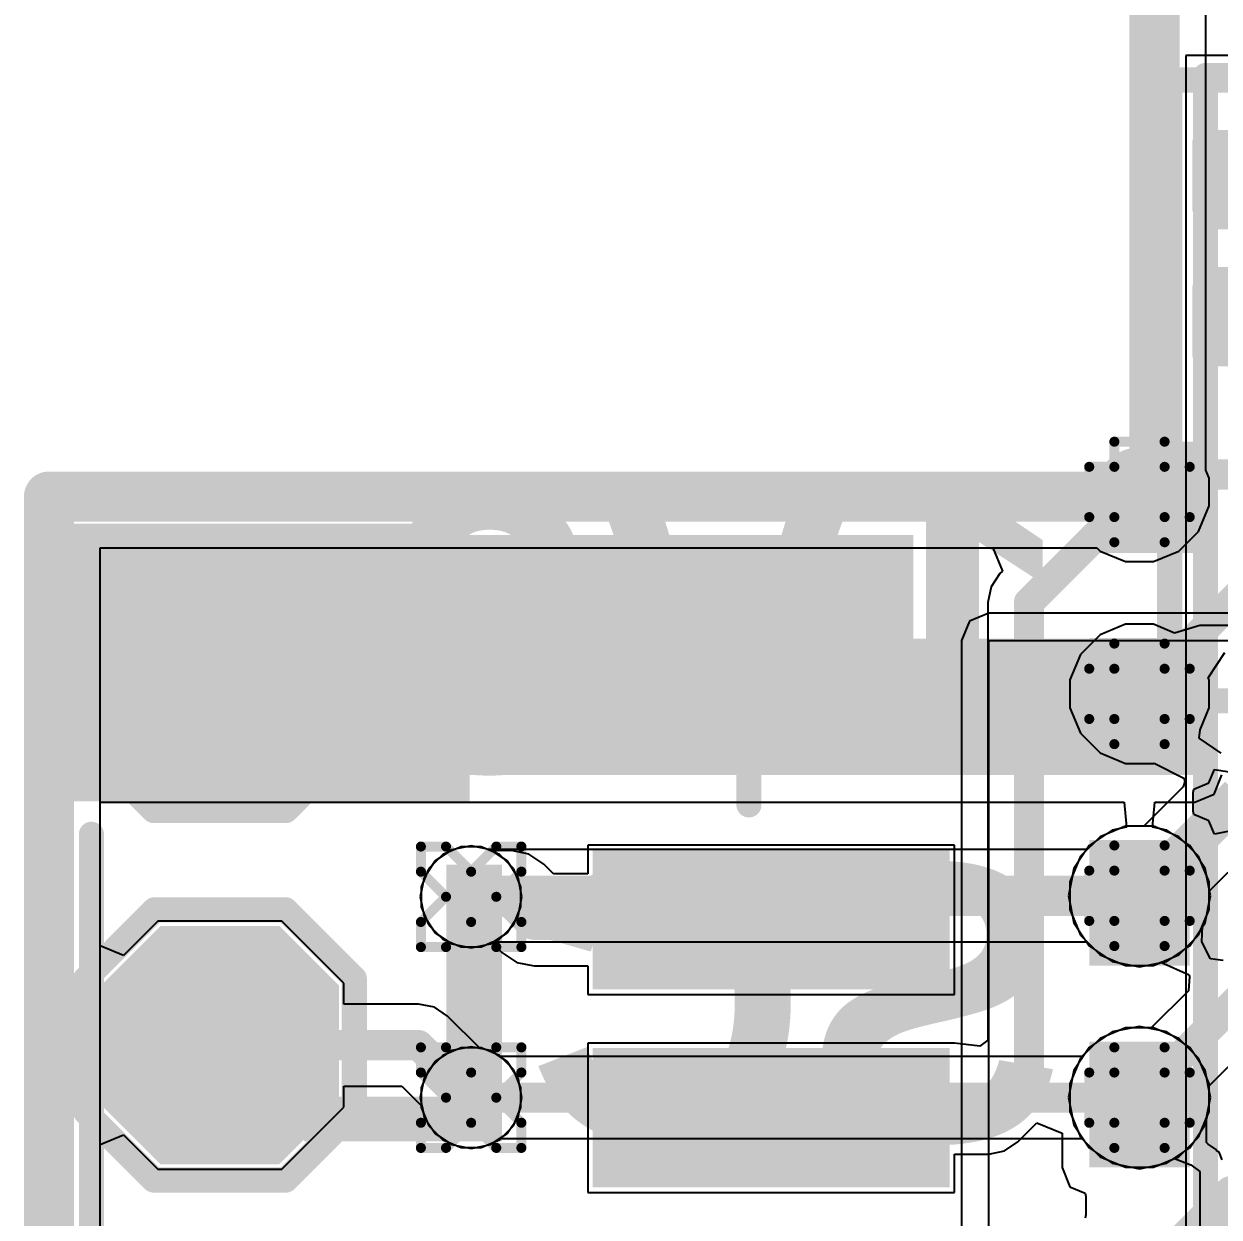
# Model space of a CAD drawing. Header units: inches. Extents: x 3 to 215, y 2 to 215.
# Drawn here: x 2.87 to 3.1078, y 3.0353 to 3.2726 of the extents above; entities that cross this region are included whole.
import ezdxf

# ---------------------------------------------------------------- set-up
doc = ezdxf.new("R2010")
doc.units = ezdxf.units.IN
doc.header["$MEASUREMENT"] = 0
for name, color, linetype in [('Board_Outline', 56, 'Continuous'), ('Bottom Layer', 5, 'Continuous'), ('Bottom Overlay', 54, 'Continuous'), ('Bottom Paste', 16, 'Continuous'), ('Bottom Solder', 6, 'Continuous'), ('Drill Drawing', 1, 'Continuous'), ('Layer 1', 16, 'Continuous'), ('Layer 2', 76, 'Continuous'), ('Pad Holes', 156, 'Continuous'), ('Top Layer', 1, 'Continuous'), ('Top Overlay', 2, 'Continuous'), ('Top Paste', 8, 'Continuous'), ('Top Solder', 216, 'Continuous'), ('Via Holes', 16, 'Continuous')]:
    doc.layers.add(name, color=color, linetype=linetype)
doc.styles.add('Arial_Bold', font='', dxfattribs={"height": 0.2})
doc.styles.get('Arial_Bold').set_extended_font_data('Arial', bold=True)

# ---------------------------------------------------------------- blocks, each defined once
blk = doc.blocks.new('ESP32_C3_MINI_1_H4_16')
at = {"layer": 'Board_Outline'}
for p, q in [((0.26378, -0.22441), (0.26378, 0.43701)), ((-0.26378, -0.22441), (0.26378, -0.22441))]:
    blk.add_line(p, q, dxfattribs=at)
at = {"layer": 'Top Overlay', "const_width": 0.005}
for points in [[(0.25984, 0.43307), (0.25984, -0.22047)], [(0.25984, -0.22047), (-0.25984, -0.22047)]]:
    blk.add_lwpolyline(points, dxfattribs=at)
at = {"layer": 'Top Overlay', "const_width": 0.0025}
blk.add_lwpolyline([(0.25859, -0.22047, 1), (0.26109, -0.22047, 1)], format="xyb", close=True, dxfattribs=at)
blk.add_lwpolyline([(0.25859, -0.22047, 1), (0.26109, -0.22047, 1)], format="xyb", close=True, dxfattribs=at)
blk = doc.blocks.new('T____________0_5___B_29')
at = {"layer": 'Bottom Layer'}
blk.add_hatch(color=5, dxfattribs=at).paths.add_polyline_path([(0.00984, 0.01969), (-0.00984, 0.01969), (-0.01969, 0.00984), (-0.01969, -0.00984), (-0.00984, -0.01969), (0.00984, -0.01969), (0.01969, -0.00984), (0.01969, 0.00984)])
at = {"layer": 'Bottom Paste'}
blk.add_hatch(color=16, dxfattribs=at).paths.add_polyline_path([(0.00984, 0.01969), (-0.00984, 0.01969), (-0.01969, 0.00984), (-0.01969, -0.00984), (-0.00984, -0.01969), (0.00984, -0.01969), (0.01969, -0.00984), (0.01969, 0.00984)])
at = {"layer": 'Bottom Solder'}
blk.add_hatch(color=6, dxfattribs=at).paths.add_polyline_path([(0.01184, 0.02369), (-0.01184, 0.02369), (-0.02369, 0.01184), (-0.02369, -0.01184), (-0.01184, -0.02369), (0.01184, -0.02369), (0.02369, -0.01184), (0.02369, 0.01184)])
at = {"layer": 'Bottom Overlay', "const_width": 0.005}
for points in [[(-0.01328, 0.02672), (-0.02684, 0.01316)], [(-0.01328, 0.02672), (0.01318, 0.02672)], [(0.01318, 0.02672), (0.02692, 0.01299)], [(-0.02684, 0.01316), (-0.02684, -0.01312)], [(0.02692, 0.01299), (0.02692, -0.01308)], [(-0.02684, -0.01312), (-0.01321, -0.02675)], [(0.02692, -0.01308), (0.01325, -0.02675)], [(-0.01321, -0.02675), (0.01325, -0.02675)]]:
    blk.add_lwpolyline(points, dxfattribs=at)
at = {"layer": 'Bottom Overlay', "const_width": 0.0025}
for points in [[(-0.01453, 0.02672, 1), (-0.01203, 0.02672, 1)], [(-0.01453, 0.02672, 1), (-0.01203, 0.02672, 1)], [(0.01193, 0.02672, 1), (0.01443, 0.02672, 1)], [(0.01193, 0.02672, 1), (0.01443, 0.02672, 1)], [(-0.02809, 0.01316, 1), (-0.02559, 0.01316, 1)], [(-0.02809, 0.01316, 1), (-0.02559, 0.01316, 1)], [(0.02567, 0.01299, 1), (0.02817, 0.01299, 1)], [(0.02567, 0.01299, 1), (0.02817, 0.01299, 1)], [(-0.02809, -0.01312, 1), (-0.02559, -0.01312, 1)], [(-0.02809, -0.01312, 1), (-0.02559, -0.01312, 1)], [(0.02567, -0.01308, 1), (0.02817, -0.01308, 1)], [(0.02567, -0.01308, 1), (0.02817, -0.01308, 1)], [(-0.01446, -0.02675, 1), (-0.01196, -0.02675, 1)], [(-0.01446, -0.02675, 1), (-0.01196, -0.02675, 1)], [(0.012, -0.02675, 1), (0.0145, -0.02675, 1)], [(0.012, -0.02675, 1), (0.0145, -0.02675, 1)]]:
    blk.add_lwpolyline(points, format="xyb", close=True, dxfattribs=at)
blk = doc.blocks.new('T____________0_5___B_33')
at = {"layer": 'Bottom Layer'}
blk.add_hatch(color=5, dxfattribs=at).paths.add_polyline_path([(0.00984, 0.01969), (-0.00984, 0.01969), (-0.01969, 0.00984), (-0.01969, -0.00984), (-0.00984, -0.01969), (0.00984, -0.01969), (0.01969, -0.00984), (0.01969, 0.00984)])
at = {"layer": 'Bottom Paste'}
blk.add_hatch(color=16, dxfattribs=at).paths.add_polyline_path([(0.00984, 0.01969), (-0.00984, 0.01969), (-0.01969, 0.00984), (-0.01969, -0.00984), (-0.00984, -0.01969), (0.00984, -0.01969), (0.01969, -0.00984), (0.01969, 0.00984)])
at = {"layer": 'Bottom Solder'}
blk.add_hatch(color=6, dxfattribs=at).paths.add_polyline_path([(0.01184, 0.02369), (-0.01184, 0.02369), (-0.02369, 0.01184), (-0.02369, -0.01184), (-0.01184, -0.02369), (0.01184, -0.02369), (0.02369, -0.01184), (0.02369, 0.01184)])
at = {"layer": 'Bottom Overlay', "const_width": 0.005}
for points in [[(-0.01328, 0.02672), (-0.02684, 0.01316)], [(-0.01328, 0.02672), (0.01318, 0.02672)], [(0.01318, 0.02672), (0.02692, 0.01299)], [(-0.02684, 0.01316), (-0.02684, -0.01312)], [(0.02692, 0.01299), (0.02692, -0.01308)], [(-0.02684, -0.01312), (-0.01321, -0.02675)], [(0.02692, -0.01308), (0.01325, -0.02675)], [(-0.01321, -0.02675), (0.01325, -0.02675)]]:
    blk.add_lwpolyline(points, dxfattribs=at)
at = {"layer": 'Bottom Overlay', "const_width": 0.0025}
for points in [[(-0.01453, 0.02672, 1), (-0.01203, 0.02672, 1)], [(-0.01453, 0.02672, 1), (-0.01203, 0.02672, 1)], [(0.01193, 0.02672, 1), (0.01443, 0.02672, 1)], [(0.01193, 0.02672, 1), (0.01443, 0.02672, 1)], [(-0.02809, 0.01316, 1), (-0.02559, 0.01316, 1)], [(-0.02809, 0.01316, 1), (-0.02559, 0.01316, 1)], [(0.02567, 0.01299, 1), (0.02817, 0.01299, 1)], [(0.02567, 0.01299, 1), (0.02817, 0.01299, 1)], [(-0.02809, -0.01312, 1), (-0.02559, -0.01312, 1)], [(-0.02809, -0.01312, 1), (-0.02559, -0.01312, 1)], [(0.02567, -0.01308, 1), (0.02817, -0.01308, 1)], [(0.02567, -0.01308, 1), (0.02817, -0.01308, 1)], [(-0.01446, -0.02675, 1), (-0.01196, -0.02675, 1)], [(-0.01446, -0.02675, 1), (-0.01196, -0.02675, 1)], [(0.012, -0.02675, 1), (0.0145, -0.02675, 1)], [(0.012, -0.02675, 1), (0.0145, -0.02675, 1)]]:
    blk.add_lwpolyline(points, format="xyb", close=True, dxfattribs=at)
blk = doc.blocks.new('V________T______36')
at = {"layer": 'Top Layer'}
for points in [[(-0.17323, 0.08514), (-0.12598, 0.08514), (-0.12598, 0.01427), (-0.17323, 0.01427)], [(0.12598, 0.08514), (0.17323, 0.08514), (0.17323, 0.01427), (0.12598, 0.01427)], [(-0.10827, -0.01821), (-0.08858, -0.01821), (-0.08858, -0.0812), (-0.10827, -0.0812)], [(-0.0689, -0.01821), (-0.04921, -0.01821), (-0.04921, -0.0812), (-0.0689, -0.0812)], [(-0.02953, -0.01821), (-0.00984, -0.01821), (-0.00984, -0.0812), (-0.02953, -0.0812)], [(0.00984, -0.01821), (0.02953, -0.01821), (0.02953, -0.0812), (0.00984, -0.0812)], [(0.04921, -0.01821), (0.0689, -0.01821), (0.0689, -0.0812), (0.04921, -0.0812)], [(0.08858, -0.01821), (0.10827, -0.01821), (0.10827, -0.0812), (0.08858, -0.0812)]]:
    blk.add_hatch(color=1, dxfattribs=at).paths.add_polyline_path(points)
at = {"layer": 'Top Paste'}
for points in [[(-0.17323, 0.08514), (-0.12598, 0.08514), (-0.12598, 0.01427), (-0.17323, 0.01427)], [(0.12598, 0.08514), (0.17323, 0.08514), (0.17323, 0.01427), (0.12598, 0.01427)], [(-0.10827, -0.01821), (-0.08858, -0.01821), (-0.08858, -0.0812), (-0.10827, -0.0812)], [(-0.0689, -0.01821), (-0.04921, -0.01821), (-0.04921, -0.0812), (-0.0689, -0.0812)], [(-0.02953, -0.01821), (-0.00984, -0.01821), (-0.00984, -0.0812), (-0.02953, -0.0812)], [(0.00984, -0.01821), (0.02953, -0.01821), (0.02953, -0.0812), (0.00984, -0.0812)], [(0.04921, -0.01821), (0.0689, -0.01821), (0.0689, -0.0812), (0.04921, -0.0812)], [(0.08858, -0.01821), (0.10827, -0.01821), (0.10827, -0.0812), (0.08858, -0.0812)]]:
    blk.add_hatch(color=8, dxfattribs=at).paths.add_polyline_path(points)
at = {"layer": 'Top Solder'}
for points in [[(-0.17723, 0.08914), (-0.12198, 0.08914), (-0.12198, 0.01027), (-0.17723, 0.01027)], [(0.12198, 0.08914), (0.17723, 0.08914), (0.17723, 0.01027), (0.12198, 0.01027)], [(-0.11227, -0.01421), (-0.08458, -0.01421), (-0.08458, -0.0852), (-0.11227, -0.0852)], [(-0.0729, -0.01421), (-0.04521, -0.01421), (-0.04521, -0.0852), (-0.0729, -0.0852)], [(-0.03353, -0.01421), (-0.00584, -0.01421), (-0.00584, -0.0852), (-0.03353, -0.0852)], [(0.00584, -0.01421), (0.03353, -0.01421), (0.03353, -0.0852), (0.00584, -0.0852)], [(0.04521, -0.01421), (0.0729, -0.01421), (0.0729, -0.0852), (0.04521, -0.0852)], [(0.08458, -0.01421), (0.11227, -0.01421), (0.11227, -0.0852), (0.08458, -0.0852)]]:
    blk.add_hatch(color=216, dxfattribs=at).paths.add_polyline_path(points)
at = {"layer": 'Top Overlay', "const_width": 0.005}
for points in [[(-0.11356, 0.08556), (0.11544, 0.08556)], [(-0.15981, -0.00474), (-0.15981, -0.04528)], [(0.15981, -0.00474), (0.15981, -0.04528)], [(-0.15981, -0.04528), (-0.12128, -0.04528)], [(0.12128, -0.04528), (0.15981, -0.04528)], [(-0.124, -0.056), (-0.124, -0.066)], [(-0.124, -0.056), (-0.119, -0.061)], [(-0.119, -0.061), (-0.124, -0.066)]]:
    blk.add_lwpolyline(points, dxfattribs=at)
at = {"layer": 'Top Overlay', "const_width": 0.0025}
for points in [[(-0.11481, 0.08556, 1), (-0.11231, 0.08556, 1)], [(0.11419, 0.08556, 1), (0.11669, 0.08556, 1)], [(-0.16106, -0.00474, 1), (-0.15856, -0.00474, 1)], [(0.15856, -0.00474, 1), (0.16106, -0.00474, 1)], [(-0.16106, -0.04528, 1), (-0.15856, -0.04528, 1)], [(-0.16106, -0.04528, 1), (-0.15856, -0.04528, 1)], [(-0.12253, -0.04528, 1), (-0.12003, -0.04528, 1)], [(0.12003, -0.04528, 1), (0.12253, -0.04528, 1)], [(0.15856, -0.04528, 1), (0.16106, -0.04528, 1)], [(0.15856, -0.04528, 1), (0.16106, -0.04528, 1)], [(-0.12525, -0.056, 1), (-0.12275, -0.056, 1)], [(-0.12525, -0.056, 1), (-0.12275, -0.056, 1)], [(-0.12025, -0.061, 1), (-0.11775, -0.061, 1)], [(-0.12025, -0.061, 1), (-0.11775, -0.061, 1)], [(-0.12525, -0.066, 1), (-0.12275, -0.066, 1)], [(-0.12525, -0.066, 1), (-0.12275, -0.066, 1)]]:
    blk.add_lwpolyline(points, format="xyb", close=True, dxfattribs=at)
blk = doc.blocks.new('CAP_0201_B_42')
at = {"layer": 'Bottom Layer'}
for points in [[(-0.01772, 0.00591), (-0.00591, 0.00591), (-0.00591, -0.00591), (-0.01772, -0.00591)], [(0.00591, 0.00591), (0.01772, 0.00591), (0.01772, -0.00591), (0.00591, -0.00591)]]:
    blk.add_hatch(color=5, dxfattribs=at).paths.add_polyline_path(points)
at = {"layer": 'Bottom Paste'}
for points in [[(-0.01772, 0.00591), (-0.00591, 0.00591), (-0.00591, -0.00591), (-0.01772, -0.00591)], [(0.00591, 0.00591), (0.01772, 0.00591), (0.01772, -0.00591), (0.00591, -0.00591)]]:
    blk.add_hatch(color=16, dxfattribs=at).paths.add_polyline_path(points)
at = {"layer": 'Bottom Solder'}
for points in [[(-0.01988, 0.00807), (-0.00374, 0.00807), (-0.00374, -0.00807), (-0.01988, -0.00807)], [(0.00374, 0.00807), (0.01988, 0.00807), (0.01988, -0.00807), (0.00374, -0.00807)]]:
    blk.add_hatch(color=6, dxfattribs=at).paths.add_polyline_path(points)
at = {"layer": 'Bottom Overlay', "const_width": 0.005}
for points in [[(-0.008, 0.009), (-0.021, 0.009)], [(-0.021, -0.009), (-0.021, 0.009)], [(0.021, 0.009), (0.008, 0.009)], [(0.021, -0.009), (0.021, 0.009)], [(-0.008, -0.009), (-0.021, -0.009)], [(0.021, -0.009), (0.008, -0.009)]]:
    blk.add_lwpolyline(points, dxfattribs=at)
at = {"layer": 'Bottom Overlay', "const_width": 0.0025}
for points in [[(-0.02225, 0.009, 1), (-0.01975, 0.009, 1)], [(-0.02225, 0.009, 1), (-0.01975, 0.009, 1)], [(-0.00925, 0.009, 1), (-0.00675, 0.009, 1)], [(0.00675, 0.009, 1), (0.00925, 0.009, 1)], [(0.01975, 0.009, 1), (0.02225, 0.009, 1)], [(0.01975, 0.009, 1), (0.02225, 0.009, 1)], [(-0.02225, -0.009, 1), (-0.01975, -0.009, 1)], [(-0.02225, -0.009, 1), (-0.01975, -0.009, 1)], [(-0.00925, -0.009, 1), (-0.00675, -0.009, 1)], [(0.00675, -0.009, 1), (0.00925, -0.009, 1)], [(0.01975, -0.009, 1), (0.02225, -0.009, 1)], [(0.01975, -0.009, 1), (0.02225, -0.009, 1)]]:
    blk.add_lwpolyline(points, format="xyb", close=True, dxfattribs=at)

msp = doc.modelspace()

# ---------------------------------------------------------------- hatches: boundary and pattern name
at = {"layer": 'Bottom Layer'}
for points in [[(2.8852, 3.12324), (3.047, 3.12324), (3.047, 3.171), (2.8852, 3.171)], [(3.037, 3.12324), (3.103, 3.12324), (3.103, 3.15037), (3.037, 3.15037)]]:
    msp.add_hatch(color=5, dxfattribs=at).paths.add_polyline_path(points)
h = msp.add_hatch(color=5, dxfattribs=at)
edge = h.paths.add_edge_path()
edge.add_arc((2.959, 3.099), 0.00492, 0, 360)
h = msp.add_hatch(color=5, dxfattribs=at)
edge = h.paths.add_edge_path()
edge.add_arc((2.959, 3.05905), 0.00492, 0, 360)
at = {"layer": 'Bottom Solder'}
h = msp.add_hatch(color=6, dxfattribs=at)
edge = h.paths.add_edge_path()
edge.add_arc((3.092, 3.17953), 0.00886, 0, 360)
h = msp.add_hatch(color=6, dxfattribs=at)
edge = h.paths.add_edge_path()
edge.add_arc((3.092, 3.13937), 0.00886, 0, 360)
h = msp.add_hatch(color=6, dxfattribs=at)
edge = h.paths.add_edge_path()
edge.add_arc((3.092, 3.09921), 0.00886, 0, 360)
h = msp.add_hatch(color=6, dxfattribs=at)
edge = h.paths.add_edge_path()
edge.add_arc((3.092, 3.05905), 0.00886, 0, 360)
at = {"layer": 'Layer 1'}
h = msp.add_hatch(color=16, dxfattribs=at)
edge = h.paths.add_edge_path()
edge.add_arc((2.959, 3.099), 0.00492, 0, 360)
h = msp.add_hatch(color=16, dxfattribs=at)
edge = h.paths.add_edge_path()
edge.add_arc((2.959, 3.05905), 0.00492, 0, 360)
at = {"layer": 'Layer 2'}
h = msp.add_hatch(color=76, dxfattribs=at)
edge = h.paths.add_edge_path()
edge.add_arc((2.959, 3.099), 0.00492, 0, 360)
h = msp.add_hatch(color=76, dxfattribs=at)
edge = h.paths.add_edge_path()
edge.add_arc((2.959, 3.05905), 0.00492, 0, 360)
at = {"layer": 'Pad Holes'}
h = msp.add_hatch(color=7, dxfattribs=at)
edge = h.paths.add_edge_path()
edge.add_arc((3.092, 3.17953), 0.00886, 0, 360)
h = msp.add_hatch(color=7, dxfattribs=at)
edge = h.paths.add_edge_path()
edge.add_arc((3.092, 3.13937), 0.00886, 0, 360)
h = msp.add_hatch(color=7, dxfattribs=at)
edge = h.paths.add_edge_path()
edge.add_arc((3.092, 3.09921), 0.00886, 0, 360)
h = msp.add_hatch(color=7, dxfattribs=at)
edge = h.paths.add_edge_path()
edge.add_arc((3.092, 3.05905), 0.00886, 0, 360)
at = {"layer": 'Top Layer'}
for points in [[(3.095, 3.18953), (3.095, 3.16953), (3.1031, 3.16953), (3.1031, 3.18953)], [(3.1031, 3.17853), (3.083, 3.17853), (3.083, 3.16742), (3.1031, 3.16742)], [(3.082, 3.12547), (3.102, 3.12547), (3.102, 3.15047), (3.082, 3.15047)], [(3.082, 3.08532), (3.102, 3.08532), (3.102, 3.11032), (3.082, 3.11032)], [(3.082, 3.04516), (3.102, 3.04516), (3.102, 3.07016), (3.082, 3.07016)]]:
    msp.add_hatch(color=1, dxfattribs=at).paths.add_polyline_path(points)
h = msp.add_hatch(color=1, dxfattribs=at)
edge = h.paths.add_edge_path()
edge.add_arc((2.959, 3.099), 0.00492, 0, 360)
h = msp.add_hatch(color=1, dxfattribs=at)
edge = h.paths.add_edge_path()
edge.add_arc((2.959, 3.05905), 0.00492, 0, 360)
at = {"layer": 'Top Solder'}
h = msp.add_hatch(color=216, dxfattribs=at)
edge = h.paths.add_edge_path()
edge.add_arc((3.092, 3.17953), 0.00886, 0, 360)
h = msp.add_hatch(color=216, dxfattribs=at)
edge = h.paths.add_edge_path()
edge.add_arc((3.092, 3.13937), 0.00886, 0, 360)
h = msp.add_hatch(color=216, dxfattribs=at)
edge = h.paths.add_edge_path()
edge.add_arc((3.092, 3.09921), 0.00886, 0, 360)
h = msp.add_hatch(color=216, dxfattribs=at)
edge = h.paths.add_edge_path()
edge.add_arc((3.092, 3.05905), 0.00886, 0, 360)
at = {"layer": 'Via Holes'}
h = msp.add_hatch(color=7, dxfattribs=at)
edge = h.paths.add_edge_path()
edge.add_arc((2.959, 3.099), 0.00394, 0, 360)
h = msp.add_hatch(color=7, dxfattribs=at)
edge = h.paths.add_edge_path()
edge.add_arc((2.959, 3.05905), 0.00394, 0, 360)

# ---------------------------------------------------------------- linework, layer by layer
at = {"layer": 'Board_Outline', "const_width": 0.01}
for points in [[(3.095, 3.1786), (3.095, 3.39)], [(2.875, 3.1786), (3.095, 3.1786)], [(2.875, 2.814), (2.875, 3.1786)]]:
    msp.add_lwpolyline(points, dxfattribs=at)
at = {"layer": 'Board_Outline', "const_width": 0.005}
for points in [[(2.8725, 3.1786, 1), (2.8775, 3.1786, 1)], [(2.8725, 3.1786, 1), (2.8775, 3.1786, 1)], [(3.0925, 3.1786, 1), (3.0975, 3.1786, 1)], [(3.0925, 3.1786, 1), (3.0975, 3.1786, 1)]]:
    msp.add_lwpolyline(points, format="xyb", close=True, dxfattribs=at)
at = {"layer": 'Bottom Layer'}
for p, q in [((3.10683, 3.11942), (3.10841, 3.12324)), ((3.103, 3.11783), (3.10683, 3.11942)), ((2.8852, 3.08926), (2.8852, 3.11783)), ((2.8852, 3.11783), (3.08895, 3.11783)), ((3.08895, 3.11783), (3.08944, 3.11283)), ((3.09456, 3.11283), (3.09505, 3.11783)), ((3.09505, 3.11783), (3.103, 3.11783)), ((3.08659, 3.11227), (3.08201, 3.1092)), ((3.08944, 3.11283), (3.08659, 3.11227)), ((3.09741, 3.11227), (3.09456, 3.11283)), ((3.10199, 3.1092), (3.09741, 3.11227)), ((2.959, 3.10912), (2.95513, 3.10835)), ((2.96287, 3.10835), (2.959, 3.10912)), ((3.08201, 3.1092), (3.07895, 3.10462)), ((3.10505, 3.10462), (3.10199, 3.1092)), ((2.95513, 3.10835), (2.95185, 3.10615)), ((2.96615, 3.10615), (2.96287, 3.10835)), ((2.95185, 3.10615), (2.94965, 3.10287)), ((2.96835, 3.10287), (2.96615, 3.10615)), ((3.07895, 3.10462), (3.07787, 3.09921)), ((3.10613, 3.09921), (3.10505, 3.10462)), ((2.94965, 3.10287), (2.94888, 3.099)), ((2.96912, 3.099), (2.96835, 3.10287)), ((3.07787, 3.09921), (3.07895, 3.0938)), ((3.10505, 3.0938), (3.10613, 3.09921)), ((2.94888, 3.099), (2.94965, 3.09513)), ((2.96835, 3.09513), (2.96912, 3.099)), ((2.94965, 3.09513), (2.95185, 3.09185)), ((2.96615, 3.09185), (2.96835, 3.09513)), ((2.89666, 3.09418), (2.88981, 3.08734)), ((2.92134, 3.09418), (2.89666, 3.09418)), ((2.93369, 3.08184), (2.92134, 3.09418)), ((3.07895, 3.0938), (3.08201, 3.08922)), ((3.10199, 3.08922), (3.10505, 3.0938)), ((2.95185, 3.09185), (2.95513, 3.08965)), ((2.95513, 3.08965), (2.959, 3.08888)), ((2.959, 3.08888), (2.96287, 3.08965)), ((2.96287, 3.08965), (2.96615, 3.09185)), ((2.88981, 3.08734), (2.8852, 3.08926)), ((3.08201, 3.08922), (3.08659, 3.08616)), ((3.09741, 3.08616), (3.10199, 3.08922)), ((3.08659, 3.08616), (3.092, 3.08508)), ((3.092, 3.08508), (3.09741, 3.08616)), ((2.93369, 3.07766), (2.93369, 3.08184)), ((2.94855, 3.07766), (2.93369, 3.07766)), ((2.95168, 3.07704), (2.94855, 3.07766)), ((2.94855, 3.07766), (2.94855, 3.07766)), ((2.95432, 3.07527), (2.95168, 3.07704)), ((2.96077, 3.06882), (2.95432, 3.07527)), ((3.092, 3.07318), (3.08659, 3.07211)), ((3.09741, 3.07211), (3.092, 3.07318)), ((3.08659, 3.07211), (3.08201, 3.06905)), ((3.10199, 3.06905), (3.09741, 3.07211)), ((2.96287, 3.0684), (2.96077, 3.06882)), ((2.96615, 3.06621), (2.96287, 3.0684)), ((3.08201, 3.06905), (3.07895, 3.06446)), ((3.10505, 3.06446), (3.10199, 3.06905)), ((2.96835, 3.06293), (2.96615, 3.06621)), ((3.07895, 3.06446), (3.07787, 3.05905)), ((3.10613, 3.05905), (3.10505, 3.06446)), ((2.93369, 3.05716), (2.93369, 3.06134)), ((2.93369, 3.06134), (2.94518, 3.06134)), ((2.94518, 3.06134), (2.94924, 3.05728)), ((2.96912, 3.05905), (2.96835, 3.06293)), ((2.96835, 3.05518), (2.96912, 3.05905)), ((3.07787, 3.05905), (3.07895, 3.05365)), ((3.10505, 3.05365), (3.10613, 3.05905)), ((2.92134, 3.04481), (2.93369, 3.05716)), ((2.94924, 3.05728), (2.94965, 3.05518)), ((2.94965, 3.05518), (2.95185, 3.0519)), ((2.96615, 3.0519), (2.96835, 3.05518)), ((2.8852, 3.04974), (2.88981, 3.05166)), ((2.88981, 3.05166), (2.89666, 3.04481)), ((2.95185, 3.0519), (2.95513, 3.04971)), ((2.96287, 3.04971), (2.96615, 3.0519)), ((3.07895, 3.05365), (3.08201, 3.04906)), ((3.10199, 3.04906), (3.10505, 3.05365)), ((2.8852, 3.01576), (2.8852, 3.04974)), ((2.95513, 3.04971), (2.959, 3.04894)), ((2.959, 3.04894), (2.96287, 3.04971)), ((3.08201, 3.04906), (3.08659, 3.046)), ((3.09741, 3.046), (3.10199, 3.04906)), ((2.89666, 3.04481), (2.92134, 3.04481)), ((3.08659, 3.046), (3.092, 3.04492)), ((3.092, 3.04492), (3.09741, 3.046))]:
    msp.add_line(p, q, dxfattribs=at)
at = {"layer": 'Bottom Layer', "const_width": 0.006}
for points in [[(3.092, 3.13937), (3.114, 3.16137)], [(2.909, 3.143), (2.91263, 3.13937)], [(2.909, 3.0695), (2.94855, 3.0695)], [(2.94855, 3.0695), (2.959, 3.05905)]]:
    msp.add_lwpolyline(points, dxfattribs=at)
at = {"layer": 'Bottom Layer', "const_width": 0.003}
for points in [[(2.9075, 3.143, 1), (2.9105, 3.143, 1)], [(2.91113, 3.13937, 1), (2.91413, 3.13937, 1)], [(3.0905, 3.13937, 1), (3.0935, 3.13937, 1)], [(2.9075, 3.0695, 1), (2.9105, 3.0695, 1)], [(2.94705, 3.0695, 1), (2.95005, 3.0695, 1)], [(2.94705, 3.0695, 1), (2.95005, 3.0695, 1)], [(2.9575, 3.05905, 1), (2.9605, 3.05905, 1)]]:
    msp.add_lwpolyline(points, format="xyb", close=True, dxfattribs=at)
at = {"layer": 'Bottom Overlay', "const_width": 0.005}
for points in [[(3.098, 3.138), (3.098, 3.26148)], [(3.098, 3.26148), (3.158, 3.26148)], [(3.098, 3.138), (3.158, 3.138)]]:
    msp.add_lwpolyline(points, dxfattribs=at)
at = {"layer": 'Bottom Overlay', "const_width": 0.0025}
for points in [[(3.09675, 3.26148, 1), (3.09925, 3.26148, 1)], [(3.09675, 3.26148, 1), (3.09925, 3.26148, 1)], [(3.09675, 3.138, 1), (3.09925, 3.138, 1)], [(3.09675, 3.138, 1), (3.09925, 3.138, 1)]]:
    msp.add_lwpolyline(points, format="xyb", close=True, dxfattribs=at)
at = {"layer": 'Drill Drawing', "const_width": 0.002}
for points in [[(3.087, 3.18453), (3.087, 3.18953)], [(3.087, 3.18953), (3.097, 3.18953)], [(3.097, 3.18453), (3.097, 3.18953)], [(3.082, 3.17453), (3.082, 3.18453)], [(3.082, 3.18453), (3.087, 3.18453)], [(3.097, 3.18453), (3.102, 3.18453)], [(3.102, 3.17453), (3.102, 3.18453)], [(3.082, 3.17453), (3.087, 3.17453)], [(3.087, 3.16953), (3.087, 3.17453)], [(3.097, 3.17453), (3.102, 3.17453)], [(3.097, 3.16953), (3.097, 3.17453)], [(3.087, 3.16953), (3.097, 3.16953)], [(3.087, 3.14437), (3.087, 3.14937)], [(3.087, 3.14937), (3.097, 3.14937)], [(3.097, 3.14437), (3.097, 3.14937)], [(3.082, 3.13437), (3.082, 3.14437)], [(3.082, 3.14437), (3.087, 3.14437)], [(3.097, 3.14437), (3.102, 3.14437)], [(3.102, 3.13437), (3.102, 3.14437)], [(3.082, 3.13437), (3.087, 3.13437)], [(3.087, 3.12937), (3.087, 3.13437)], [(3.097, 3.13437), (3.102, 3.13437)], [(3.097, 3.12937), (3.097, 3.13437)], [(3.087, 3.12937), (3.097, 3.12937)], [(2.949, 3.104), (2.949, 3.109)], [(2.949, 3.109), (2.954, 3.109)], [(2.954, 3.109), (2.959, 3.104)], [(2.959, 3.104), (2.964, 3.109)], [(2.964, 3.109), (2.969, 3.109)], [(2.969, 3.104), (2.969, 3.109)], [(3.087, 3.10421), (3.087, 3.10921)], [(3.087, 3.10921), (3.097, 3.10921)], [(3.097, 3.10421), (3.097, 3.10921)], [(2.949, 3.104), (2.954, 3.099)], [(2.964, 3.099), (2.969, 3.104)], [(3.082, 3.09421), (3.082, 3.10421)], [(3.082, 3.10421), (3.087, 3.10421)], [(3.097, 3.10421), (3.102, 3.10421)], [(3.102, 3.09421), (3.102, 3.10421)], [(2.949, 3.094), (2.954, 3.099)], [(2.964, 3.099), (2.969, 3.094)], [(2.949, 3.089), (2.949, 3.094)], [(2.954, 3.089), (2.959, 3.094)], [(2.959, 3.094), (2.964, 3.089)], [(2.969, 3.089), (2.969, 3.094)], [(3.082, 3.09421), (3.087, 3.09421)], [(3.087, 3.08921), (3.087, 3.09421)], [(3.097, 3.09421), (3.102, 3.09421)], [(3.097, 3.08921), (3.097, 3.09421)], [(2.949, 3.089), (2.954, 3.089)], [(2.964, 3.089), (2.969, 3.089)], [(3.087, 3.08921), (3.097, 3.08921)], [(2.949, 3.06405), (2.949, 3.06905)], [(2.949, 3.06905), (2.954, 3.06905)], [(2.954, 3.06905), (2.959, 3.06405)], [(2.959, 3.06405), (2.964, 3.06905)], [(2.964, 3.06905), (2.969, 3.06905)], [(2.969, 3.06405), (2.969, 3.06905)], [(3.087, 3.06405), (3.087, 3.06905)], [(3.087, 3.06905), (3.097, 3.06905)], [(3.097, 3.06405), (3.097, 3.06905)], [(2.949, 3.06405), (2.954, 3.05905)], [(2.964, 3.05905), (2.969, 3.06405)], [(3.082, 3.05405), (3.082, 3.06405)], [(3.082, 3.06405), (3.087, 3.06405)], [(3.097, 3.06405), (3.102, 3.06405)], [(3.102, 3.05405), (3.102, 3.06405)], [(2.949, 3.05405), (2.954, 3.05905)], [(2.964, 3.05905), (2.969, 3.05405)], [(2.949, 3.04905), (2.949, 3.05405)], [(2.954, 3.04905), (2.959, 3.05405)], [(2.959, 3.05405), (2.964, 3.04905)], [(2.969, 3.04905), (2.969, 3.05405)], [(3.082, 3.05405), (3.087, 3.05405)], [(3.087, 3.04905), (3.087, 3.05405)], [(3.097, 3.05405), (3.102, 3.05405)], [(3.097, 3.04905), (3.097, 3.05405)], [(2.949, 3.04905), (2.954, 3.04905)], [(2.964, 3.04905), (2.969, 3.04905)], [(3.087, 3.04905), (3.097, 3.04905)]]:
    msp.add_lwpolyline(points, dxfattribs=at)
at = {"layer": 'Drill Drawing', "const_width": 0.001}
for points in [[(3.0865, 3.18953, 1), (3.0875, 3.18953, 1)], [(3.0865, 3.18953, 1), (3.0875, 3.18953, 1)], [(3.0965, 3.18953, 1), (3.0975, 3.18953, 1)], [(3.0965, 3.18953, 1), (3.0975, 3.18953, 1)], [(3.0815, 3.18453, 1), (3.0825, 3.18453, 1)], [(3.0815, 3.18453, 1), (3.0825, 3.18453, 1)], [(3.0865, 3.18453, 1), (3.0875, 3.18453, 1)], [(3.0865, 3.18453, 1), (3.0875, 3.18453, 1)], [(3.0965, 3.18453, 1), (3.0975, 3.18453, 1)], [(3.0965, 3.18453, 1), (3.0975, 3.18453, 1)], [(3.1015, 3.18453, 1), (3.1025, 3.18453, 1)], [(3.1015, 3.18453, 1), (3.1025, 3.18453, 1)], [(3.0815, 3.17453, 1), (3.0825, 3.17453, 1)], [(3.0815, 3.17453, 1), (3.0825, 3.17453, 1)], [(3.0865, 3.17453, 1), (3.0875, 3.17453, 1)], [(3.0865, 3.17453, 1), (3.0875, 3.17453, 1)], [(3.0965, 3.17453, 1), (3.0975, 3.17453, 1)], [(3.0965, 3.17453, 1), (3.0975, 3.17453, 1)], [(3.1015, 3.17453, 1), (3.1025, 3.17453, 1)], [(3.1015, 3.17453, 1), (3.1025, 3.17453, 1)], [(3.0865, 3.16953, 1), (3.0875, 3.16953, 1)], [(3.0865, 3.16953, 1), (3.0875, 3.16953, 1)], [(3.0965, 3.16953, 1), (3.0975, 3.16953, 1)], [(3.0965, 3.16953, 1), (3.0975, 3.16953, 1)], [(3.0865, 3.14937, 1), (3.0875, 3.14937, 1)], [(3.0865, 3.14937, 1), (3.0875, 3.14937, 1)], [(3.0965, 3.14937, 1), (3.0975, 3.14937, 1)], [(3.0965, 3.14937, 1), (3.0975, 3.14937, 1)], [(3.0815, 3.14437, 1), (3.0825, 3.14437, 1)], [(3.0815, 3.14437, 1), (3.0825, 3.14437, 1)], [(3.0865, 3.14437, 1), (3.0875, 3.14437, 1)], [(3.0865, 3.14437, 1), (3.0875, 3.14437, 1)], [(3.0965, 3.14437, 1), (3.0975, 3.14437, 1)], [(3.0965, 3.14437, 1), (3.0975, 3.14437, 1)], [(3.1015, 3.14437, 1), (3.1025, 3.14437, 1)], [(3.1015, 3.14437, 1), (3.1025, 3.14437, 1)], [(3.0815, 3.13437, 1), (3.0825, 3.13437, 1)], [(3.0815, 3.13437, 1), (3.0825, 3.13437, 1)], [(3.0865, 3.13437, 1), (3.0875, 3.13437, 1)], [(3.0865, 3.13437, 1), (3.0875, 3.13437, 1)], [(3.0965, 3.13437, 1), (3.0975, 3.13437, 1)], [(3.0965, 3.13437, 1), (3.0975, 3.13437, 1)], [(3.1015, 3.13437, 1), (3.1025, 3.13437, 1)], [(3.1015, 3.13437, 1), (3.1025, 3.13437, 1)], [(3.0865, 3.12937, 1), (3.0875, 3.12937, 1)], [(3.0865, 3.12937, 1), (3.0875, 3.12937, 1)], [(3.0965, 3.12937, 1), (3.0975, 3.12937, 1)], [(3.0965, 3.12937, 1), (3.0975, 3.12937, 1)], [(2.9485, 3.109, 1), (2.9495, 3.109, 1)], [(2.9485, 3.109, 1), (2.9495, 3.109, 1)], [(2.9535, 3.109, 1), (2.9545, 3.109, 1)], [(2.9535, 3.109, 1), (2.9545, 3.109, 1)], [(2.9635, 3.109, 1), (2.9645, 3.109, 1)], [(2.9635, 3.109, 1), (2.9645, 3.109, 1)], [(2.9685, 3.109, 1), (2.9695, 3.109, 1)], [(2.9685, 3.109, 1), (2.9695, 3.109, 1)], [(3.0865, 3.10921, 1), (3.0875, 3.10921, 1)], [(3.0865, 3.10921, 1), (3.0875, 3.10921, 1)], [(3.0965, 3.10921, 1), (3.0975, 3.10921, 1)], [(3.0965, 3.10921, 1), (3.0975, 3.10921, 1)], [(2.9485, 3.104, 1), (2.9495, 3.104, 1)], [(2.9485, 3.104, 1), (2.9495, 3.104, 1)], [(2.9585, 3.104, 1), (2.9595, 3.104, 1)], [(2.9585, 3.104, 1), (2.9595, 3.104, 1)], [(2.9685, 3.104, 1), (2.9695, 3.104, 1)], [(2.9685, 3.104, 1), (2.9695, 3.104, 1)], [(3.0815, 3.10421, 1), (3.0825, 3.10421, 1)], [(3.0815, 3.10421, 1), (3.0825, 3.10421, 1)], [(3.0865, 3.10421, 1), (3.0875, 3.10421, 1)], [(3.0865, 3.10421, 1), (3.0875, 3.10421, 1)], [(3.0965, 3.10421, 1), (3.0975, 3.10421, 1)], [(3.0965, 3.10421, 1), (3.0975, 3.10421, 1)], [(3.1015, 3.10421, 1), (3.1025, 3.10421, 1)], [(3.1015, 3.10421, 1), (3.1025, 3.10421, 1)], [(2.9535, 3.099, 1), (2.9545, 3.099, 1)], [(2.9535, 3.099, 1), (2.9545, 3.099, 1)], [(2.9635, 3.099, 1), (2.9645, 3.099, 1)], [(2.9635, 3.099, 1), (2.9645, 3.099, 1)], [(2.9485, 3.094, 1), (2.9495, 3.094, 1)], [(2.9485, 3.094, 1), (2.9495, 3.094, 1)], [(2.9585, 3.094, 1), (2.9595, 3.094, 1)], [(2.9585, 3.094, 1), (2.9595, 3.094, 1)], [(2.9685, 3.094, 1), (2.9695, 3.094, 1)], [(2.9685, 3.094, 1), (2.9695, 3.094, 1)], [(3.0815, 3.09421, 1), (3.0825, 3.09421, 1)], [(3.0815, 3.09421, 1), (3.0825, 3.09421, 1)], [(3.0865, 3.09421, 1), (3.0875, 3.09421, 1)], [(3.0865, 3.09421, 1), (3.0875, 3.09421, 1)], [(3.0965, 3.09421, 1), (3.0975, 3.09421, 1)], [(3.0965, 3.09421, 1), (3.0975, 3.09421, 1)], [(3.1015, 3.09421, 1), (3.1025, 3.09421, 1)], [(3.1015, 3.09421, 1), (3.1025, 3.09421, 1)], [(2.9485, 3.089, 1), (2.9495, 3.089, 1)], [(2.9485, 3.089, 1), (2.9495, 3.089, 1)], [(2.9535, 3.089, 1), (2.9545, 3.089, 1)], [(2.9535, 3.089, 1), (2.9545, 3.089, 1)], [(2.9635, 3.089, 1), (2.9645, 3.089, 1)], [(2.9635, 3.089, 1), (2.9645, 3.089, 1)], [(2.9685, 3.089, 1), (2.9695, 3.089, 1)], [(2.9685, 3.089, 1), (2.9695, 3.089, 1)], [(3.0865, 3.08921, 1), (3.0875, 3.08921, 1)], [(3.0865, 3.08921, 1), (3.0875, 3.08921, 1)], [(3.0965, 3.08921, 1), (3.0975, 3.08921, 1)], [(3.0965, 3.08921, 1), (3.0975, 3.08921, 1)], [(2.9485, 3.06905, 1), (2.9495, 3.06905, 1)], [(2.9485, 3.06905, 1), (2.9495, 3.06905, 1)], [(2.9535, 3.06905, 1), (2.9545, 3.06905, 1)], [(2.9535, 3.06905, 1), (2.9545, 3.06905, 1)], [(2.9635, 3.06905, 1), (2.9645, 3.06905, 1)], [(2.9635, 3.06905, 1), (2.9645, 3.06905, 1)], [(2.9685, 3.06905, 1), (2.9695, 3.06905, 1)], [(2.9685, 3.06905, 1), (2.9695, 3.06905, 1)], [(3.0865, 3.06905, 1), (3.0875, 3.06905, 1)], [(3.0865, 3.06905, 1), (3.0875, 3.06905, 1)], [(3.0965, 3.06905, 1), (3.0975, 3.06905, 1)], [(3.0965, 3.06905, 1), (3.0975, 3.06905, 1)], [(2.9485, 3.06405, 1), (2.9495, 3.06405, 1)], [(2.9485, 3.06405, 1), (2.9495, 3.06405, 1)], [(2.9585, 3.06405, 1), (2.9595, 3.06405, 1)], [(2.9585, 3.06405, 1), (2.9595, 3.06405, 1)], [(2.9685, 3.06405, 1), (2.9695, 3.06405, 1)], [(2.9685, 3.06405, 1), (2.9695, 3.06405, 1)], [(3.0815, 3.06405, 1), (3.0825, 3.06405, 1)], [(3.0815, 3.06405, 1), (3.0825, 3.06405, 1)], [(3.0865, 3.06405, 1), (3.0875, 3.06405, 1)], [(3.0865, 3.06405, 1), (3.0875, 3.06405, 1)], [(3.0965, 3.06405, 1), (3.0975, 3.06405, 1)], [(3.0965, 3.06405, 1), (3.0975, 3.06405, 1)], [(3.1015, 3.06405, 1), (3.1025, 3.06405, 1)], [(3.1015, 3.06405, 1), (3.1025, 3.06405, 1)], [(2.9535, 3.05905, 1), (2.9545, 3.05905, 1)], [(2.9535, 3.05905, 1), (2.9545, 3.05905, 1)], [(2.9635, 3.05905, 1), (2.9645, 3.05905, 1)], [(2.9635, 3.05905, 1), (2.9645, 3.05905, 1)], [(2.9485, 3.05405, 1), (2.9495, 3.05405, 1)], [(2.9485, 3.05405, 1), (2.9495, 3.05405, 1)], [(2.9585, 3.05405, 1), (2.9595, 3.05405, 1)], [(2.9585, 3.05405, 1), (2.9595, 3.05405, 1)], [(2.9685, 3.05405, 1), (2.9695, 3.05405, 1)], [(2.9685, 3.05405, 1), (2.9695, 3.05405, 1)], [(3.0815, 3.05405, 1), (3.0825, 3.05405, 1)], [(3.0815, 3.05405, 1), (3.0825, 3.05405, 1)], [(3.0865, 3.05405, 1), (3.0875, 3.05405, 1)], [(3.0865, 3.05405, 1), (3.0875, 3.05405, 1)], [(3.0965, 3.05405, 1), (3.0975, 3.05405, 1)], [(3.0965, 3.05405, 1), (3.0975, 3.05405, 1)], [(3.1015, 3.05405, 1), (3.1025, 3.05405, 1)], [(3.1015, 3.05405, 1), (3.1025, 3.05405, 1)], [(2.9485, 3.04905, 1), (2.9495, 3.04905, 1)], [(2.9485, 3.04905, 1), (2.9495, 3.04905, 1)], [(2.9535, 3.04905, 1), (2.9545, 3.04905, 1)], [(2.9535, 3.04905, 1), (2.9545, 3.04905, 1)], [(2.9635, 3.04905, 1), (2.9645, 3.04905, 1)], [(2.9635, 3.04905, 1), (2.9645, 3.04905, 1)], [(2.9685, 3.04905, 1), (2.9695, 3.04905, 1)], [(2.9685, 3.04905, 1), (2.9695, 3.04905, 1)], [(3.0865, 3.04905, 1), (3.0875, 3.04905, 1)], [(3.0865, 3.04905, 1), (3.0875, 3.04905, 1)], [(3.0965, 3.04905, 1), (3.0975, 3.04905, 1)], [(3.0965, 3.04905, 1), (3.0975, 3.04905, 1)]]:
    msp.add_lwpolyline(points, format="xyb", close=True, dxfattribs=at)
at = {"layer": 'Layer 1'}
for p, q in [((3.1052, 3.18388), (3.1052, 3.3798)), ((3.10586, 3.18228), (3.1052, 3.18388)), ((3.10586, 3.17677), (3.10586, 3.18228)), ((3.10375, 3.17168), (3.10586, 3.17677)), ((3.09985, 3.16778), (3.10375, 3.17168)), ((2.8852, 2.8242), (2.8852, 3.1684)), ((2.8852, 3.1684), (3.08352, 3.1684)), ((3.08352, 3.1684), (3.08415, 3.16778)), ((3.08415, 3.16778), (3.08924, 3.16567)), ((3.09476, 3.16567), (3.09985, 3.16778)), ((3.08924, 3.16567), (3.09476, 3.16567)), ((3.08924, 3.15323), (3.08415, 3.15112)), ((3.09476, 3.15323), (3.08924, 3.15323)), ((3.099, 3.15147), (3.09476, 3.15323)), ((3.104, 3.153), (3.099, 3.15147)), ((3.31109, 3.153), (3.104, 3.153)), ((3.104, 3.153), (3.104, 3.153)), ((3.08415, 3.15112), (3.08025, 3.14722)), ((3.08025, 3.14722), (3.07814, 3.14213)), ((3.10567, 3.14259), (3.10901, 3.14759)), ((3.07814, 3.14213), (3.07814, 3.13661)), ((3.10586, 3.14213), (3.10567, 3.14259)), ((3.10586, 3.13661), (3.10586, 3.14213)), ((3.07814, 3.13661), (3.08025, 3.13152)), ((3.10405, 3.13224), (3.10586, 3.13661)), ((3.08025, 3.13152), (3.08415, 3.12762)), ((3.10389, 3.13059), (3.10405, 3.13224)), ((3.10828, 3.12759), (3.10389, 3.13059)), ((3.08415, 3.12762), (3.08924, 3.12551)), ((3.08924, 3.12551), (3.09476, 3.12551)), ((3.09476, 3.12551), (3.09491, 3.12558)), ((3.09491, 3.12558), (3.10083, 3.12262)), ((3.10071, 3.1209), (3.09288, 3.11307)), ((3.10101, 3.12192), (3.10071, 3.1209)), ((3.10083, 3.12262), (3.10101, 3.12192)), ((3.08924, 3.11307), (3.08415, 3.11096)), ((3.09288, 3.11307), (3.08924, 3.11307)), ((2.95703, 3.10892), (2.95338, 3.10741)), ((2.96097, 3.10892), (2.95703, 3.10892)), ((2.96226, 3.10839), (2.96097, 3.10892)), ((3.08415, 3.11096), (3.08158, 3.10839)), ((3.10586, 3.10009), (3.11566, 3.10989)), ((2.95338, 3.10741), (2.95059, 3.10462)), ((3.08158, 3.10839), (2.96226, 3.10839)), ((2.95059, 3.10462), (2.94908, 3.10097)), ((2.94908, 3.10097), (2.94908, 3.09703)), ((3.10586, 3.09646), (3.10586, 3.10009)), ((2.94908, 3.09703), (2.95059, 3.09338)), ((3.10453, 3.09325), (3.10586, 3.09646)), ((2.95059, 3.09338), (2.95338, 3.09059)), ((3.1044, 3.09006), (3.10453, 3.09325)), ((2.95338, 3.09059), (2.95703, 3.08908)), ((2.96097, 3.08908), (2.96328, 3.09004)), ((2.96328, 3.09004), (3.08158, 3.09004)), ((3.08158, 3.09004), (3.08415, 3.08746)), ((3.1061, 3.08666), (3.1044, 3.09006)), ((2.95703, 3.08908), (2.96097, 3.08908)), ((3.08415, 3.08746), (3.08924, 3.08535)), ((3.08924, 3.08535), (3.09476, 3.08535)), ((3.09476, 3.08535), (3.09628, 3.08599)), ((3.09628, 3.08599), (3.10188, 3.08345)), ((3.10864, 3.08635), (3.1061, 3.08666)), ((3.10197, 3.08317), (3.10173, 3.08032)), ((3.10188, 3.08345), (3.10197, 3.08317)), ((3.10173, 3.08032), (3.09432, 3.07291)), ((3.08415, 3.0708), (3.08056, 3.06721)), ((3.08924, 3.07291), (3.08415, 3.0708)), ((3.09432, 3.07291), (3.08924, 3.07291)), ((3.10586, 3.06138), (3.11514, 3.07065)), ((2.95703, 3.06898), (2.95338, 3.06746)), ((2.96097, 3.06898), (2.95703, 3.06898)), ((2.96462, 3.06746), (2.96097, 3.06898)), ((2.95338, 3.06746), (2.95059, 3.06467)), ((2.96487, 3.06721), (2.96462, 3.06746)), ((3.08056, 3.06721), (2.96487, 3.06721)), ((2.95059, 3.06467), (2.94908, 3.06103)), ((3.10586, 3.0563), (3.10586, 3.06138)), ((2.94908, 3.06103), (2.94908, 3.05708)), ((2.94908, 3.05708), (2.95059, 3.05343)), ((3.10554, 3.05553), (3.10586, 3.0563)), ((3.10531, 3.05014), (3.10533, 3.05475)), ((3.10533, 3.05475), (3.10554, 3.05553)), ((2.95059, 3.05343), (2.95338, 3.05064)), ((2.95338, 3.05064), (2.95703, 3.04913)), ((2.96097, 3.04913), (2.96462, 3.05064)), ((2.96462, 3.05064), (2.96487, 3.0509)), ((2.96487, 3.0509), (3.08056, 3.0509)), ((3.08056, 3.0509), (3.08415, 3.04731)), ((3.10569, 3.04982), (3.10531, 3.05014)), ((3.10711, 3.04881), (3.10569, 3.04982)), ((2.95703, 3.04913), (2.96097, 3.04913)), ((3.08415, 3.04731), (3.08924, 3.0452)), ((3.09476, 3.0452), (3.099, 3.04695)), ((3.099, 3.04695), (3.10219, 3.04566)), ((3.1073, 3.04852), (3.10711, 3.04881)), ((3.10756, 3.04832), (3.1073, 3.04852)), ((3.10783, 3.04821), (3.10756, 3.04832)), ((3.10845, 3.0467), (3.10783, 3.04821)), ((3.08924, 3.0452), (3.09476, 3.0452)), ((3.10219, 3.04566), (3.104, 3.04438)), ((3.104, 3.04438), (3.104, 3.03357))]:
    msp.add_line(p, q, dxfattribs=at)
for points, const_width in [([(3.092, 3.09921), (3.11186, 3.11907)], 0.008), ([(2.959, 3.09921), (3.092, 3.09921)], 0.008), ([(3.092, 3.05905), (3.11176, 3.07881)], 0.006), ([(2.959, 3.05905), (3.092, 3.05905)], 0.006)]:
    msp.add_lwpolyline(points, dxfattribs=dict(at, const_width=const_width))
for points, const_width in [([(2.957, 3.09921, 1), (2.961, 3.09921, 1)], 0.004), ([(3.09, 3.09921, 1), (3.094, 3.09921, 1)], 0.004), ([(3.09, 3.09921, 1), (3.094, 3.09921, 1)], 0.004), ([(2.9575, 3.05905, 1), (2.9605, 3.05905, 1)], 0.003), ([(3.0905, 3.05905, 1), (3.0935, 3.05905, 1)], 0.003), ([(3.0905, 3.05905, 1), (3.0935, 3.05905, 1)], 0.003)]:
    msp.add_lwpolyline(points, format="xyb", close=True, dxfattribs=dict(at, const_width=const_width))
at = {"layer": 'Layer 2'}
for p, q in [((3.1052, 3.18388), (3.1052, 3.3798)), ((3.10586, 3.18228), (3.1052, 3.18388)), ((3.10586, 3.17677), (3.10586, 3.18228)), ((3.10375, 3.17168), (3.10586, 3.17677)), ((3.09985, 3.16778), (3.10375, 3.17168)), ((2.8852, 2.8242), (2.8852, 3.1684)), ((2.8852, 3.1684), (3.08352, 3.1684)), ((3.08352, 3.1684), (3.08415, 3.16778)), ((3.08415, 3.16778), (3.08924, 3.16567)), ((3.09476, 3.16567), (3.09985, 3.16778)), ((3.08924, 3.16567), (3.09476, 3.16567)), ((3.05817, 3.15383), (3.05659, 3.15)), ((3.062, 3.15541), (3.05817, 3.15383)), ((3.122, 3.15541), (3.062, 3.15541)), ((3.05659, 3.15), (3.05659, 3.024)), ((3.062, 3.024), (3.062, 3.15)), ((3.062, 3.15), (3.122, 3.15)), ((3.08924, 3.11307), (3.08415, 3.11096)), ((3.09476, 3.11307), (3.08924, 3.11307)), ((3.09985, 3.11096), (3.09476, 3.11307)), ((2.95703, 3.10892), (2.95338, 3.10741)), ((2.96097, 3.10892), (2.95703, 3.10892)), ((2.96462, 3.10741), (2.96097, 3.10892)), ((3.08415, 3.11096), (3.08025, 3.10706)), ((3.10375, 3.10706), (3.09985, 3.11096)), ((2.95338, 3.10741), (2.95059, 3.10462)), ((2.96741, 3.10462), (2.96462, 3.10741)), ((3.08025, 3.10706), (3.07814, 3.10197)), ((3.10586, 3.10197), (3.10375, 3.10706)), ((2.95059, 3.10462), (2.94908, 3.10097)), ((2.96892, 3.10097), (2.96741, 3.10462)), ((3.07814, 3.10197), (3.07814, 3.09646)), ((3.10586, 3.09646), (3.10586, 3.10197)), ((2.94908, 3.10097), (2.94908, 3.09703)), ((2.96892, 3.09703), (2.96892, 3.10097)), ((2.94908, 3.09703), (2.95059, 3.09338)), ((2.96741, 3.09338), (2.96892, 3.09703)), ((3.07814, 3.09646), (3.08025, 3.09136)), ((3.10375, 3.09136), (3.10586, 3.09646)), ((2.95059, 3.09338), (2.95338, 3.09059)), ((2.96462, 3.09059), (2.96741, 3.09338)), ((2.95338, 3.09059), (2.95703, 3.08908)), ((2.96097, 3.08908), (2.96462, 3.09059)), ((3.08025, 3.09136), (3.08415, 3.08746)), ((3.09985, 3.08746), (3.10375, 3.09136)), ((2.95703, 3.08908), (2.96097, 3.08908)), ((3.08415, 3.08746), (3.08924, 3.08535)), ((3.09476, 3.08535), (3.09985, 3.08746)), ((3.08924, 3.08535), (3.09476, 3.08535)), ((3.08415, 3.0708), (3.08025, 3.0669)), ((3.08924, 3.07291), (3.08415, 3.0708)), ((3.09476, 3.07291), (3.08924, 3.07291)), ((3.09985, 3.0708), (3.09476, 3.07291)), ((3.10375, 3.0669), (3.09985, 3.0708)), ((2.95703, 3.06898), (2.95338, 3.06746)), ((2.96097, 3.06898), (2.95703, 3.06898)), ((2.96462, 3.06746), (2.96097, 3.06898)), ((2.95338, 3.06746), (2.95059, 3.06467)), ((2.96741, 3.06467), (2.96462, 3.06746)), ((3.08025, 3.0669), (3.07814, 3.06181)), ((3.10586, 3.06181), (3.10375, 3.0669)), ((2.95059, 3.06467), (2.94908, 3.06103)), ((2.96892, 3.06103), (2.96741, 3.06467)), ((3.07814, 3.06181), (3.07814, 3.0563)), ((3.10586, 3.0563), (3.10586, 3.06181)), ((2.94908, 3.06103), (2.94908, 3.05708)), ((2.96892, 3.05708), (2.96892, 3.06103)), ((2.94908, 3.05708), (2.95059, 3.05343)), ((2.96741, 3.05343), (2.96892, 3.05708)), ((3.07814, 3.0563), (3.08025, 3.0512)), ((3.10375, 3.0512), (3.10586, 3.0563)), ((2.95059, 3.05343), (2.95338, 3.05064)), ((2.96462, 3.05064), (2.96741, 3.05343)), ((2.95338, 3.05064), (2.95703, 3.04913)), ((2.96097, 3.04913), (2.96462, 3.05064)), ((3.08025, 3.0512), (3.08415, 3.04731)), ((3.09985, 3.04731), (3.10375, 3.0512)), ((2.95703, 3.04913), (2.96097, 3.04913)), ((3.08415, 3.04731), (3.08924, 3.0452)), ((3.09476, 3.0452), (3.09985, 3.04731)), ((3.08924, 3.0452), (3.09476, 3.0452))]:
    msp.add_line(p, q, dxfattribs=at)
at = {"layer": 'Top Layer'}
for p, q in [((2.8852, 2.8242), (2.8852, 3.1684)), ((2.8852, 3.1684), (3.06281, 3.1684)), ((3.06281, 3.1684), (3.06472, 3.16378)), ((3.06472, 3.16378), (3.06423, 3.16329)), ((3.06423, 3.16329), (3.06246, 3.16065)), ((3.06246, 3.16065), (3.06184, 3.15753)), ((3.06184, 3.15753), (3.06184, 3.15753)), ((3.06184, 3.15753), (3.06184, 3.07047)), ((3.10583, 3.12165), (3.10695, 3.12435)), ((3.10695, 3.12435), (3.11194, 3.12353)), ((3.1028, 3.12039), (3.10583, 3.12165)), ((3.10269, 3.11973), (3.1028, 3.12039)), ((3.10269, 3.11606), (3.10269, 3.11973)), ((3.1028, 3.11539), (3.10269, 3.11606)), ((3.10583, 3.11414), (3.1028, 3.11539)), ((3.10695, 3.11144), (3.10583, 3.11414)), ((3.11194, 3.11244), (3.10695, 3.11144)), ((2.959, 3.10912), (2.95513, 3.10835)), ((2.96287, 3.10835), (2.959, 3.10912)), ((3.0552, 3.10927), (2.98221, 3.10927)), ((2.98221, 3.10927), (2.98221, 3.1036)), ((3.0552, 3.07958), (3.0552, 3.10927)), ((2.95513, 3.10835), (2.95185, 3.10615)), ((2.96312, 3.10818), (2.96287, 3.10835)), ((2.967, 3.10818), (2.96312, 3.10818)), ((2.97051, 3.10748), (2.967, 3.10818)), ((2.97349, 3.10549), (2.97051, 3.10748)), ((2.95185, 3.10615), (2.94965, 3.10287)), ((2.97538, 3.1036), (2.97349, 3.10549)), ((2.94965, 3.10287), (2.94888, 3.099)), ((2.98221, 3.1036), (2.97538, 3.1036)), ((2.94888, 3.099), (2.94965, 3.09513)), ((2.94965, 3.09513), (2.95185, 3.09185)), ((2.95185, 3.09185), (2.95513, 3.08965)), ((2.95513, 3.08965), (2.959, 3.08888)), ((2.959, 3.08888), (2.96287, 3.08965)), ((2.96287, 3.08965), (2.96312, 3.08982)), ((2.96312, 3.08982), (2.9632, 3.08982)), ((2.9632, 3.08982), (2.96509, 3.08794)), ((2.96509, 3.08794), (2.96806, 3.08595)), ((2.96806, 3.08595), (2.97157, 3.08525)), ((2.97157, 3.08525), (2.98221, 3.08525)), ((2.98221, 3.08525), (2.98221, 3.07958)), ((2.98221, 3.07958), (3.0552, 3.07958)), ((2.95513, 3.0684), (2.95185, 3.06621)), ((2.959, 3.06917), (2.95513, 3.0684)), ((2.96287, 3.0684), (2.959, 3.06917)), ((2.96615, 3.06621), (2.96287, 3.0684)), ((3.0552, 3.0699), (2.98221, 3.0699)), ((2.98221, 3.0699), (2.98221, 3.04021)), ((3.0602, 3.06932), (3.0552, 3.0699)), ((3.0552, 3.0699), (3.0552, 3.0699)), ((3.06184, 3.07047), (3.0602, 3.06932)), ((2.95185, 3.06621), (2.94965, 3.06293)), ((2.96835, 3.06293), (2.96615, 3.06621)), ((2.94965, 3.06293), (2.94888, 3.05905)), ((2.96912, 3.05905), (2.96835, 3.06293)), ((2.94888, 3.05905), (2.94965, 3.05518)), ((2.96835, 3.05518), (2.96912, 3.05905)), ((2.94965, 3.05518), (2.95185, 3.0519)), ((2.96615, 3.0519), (2.96835, 3.05518)), ((3.06777, 3.05023), (3.07159, 3.05405)), ((3.07159, 3.05405), (3.07659, 3.05198)), ((2.95185, 3.0519), (2.95513, 3.04971)), ((2.96287, 3.04971), (2.96615, 3.0519)), ((3.07659, 3.05198), (3.07659, 3.04516)), ((2.95513, 3.04971), (2.959, 3.04894)), ((2.959, 3.04894), (2.96287, 3.04971)), ((3.06512, 3.04846), (3.06777, 3.05023)), ((3.0552, 3.04021), (3.0552, 3.04784)), ((3.0552, 3.04784), (3.062, 3.04784)), ((3.062, 3.04784), (3.06512, 3.04846)), ((3.062, 3.04784), (3.062, 3.04784)), ((3.07659, 3.04516), (3.07817, 3.04133)), ((2.98221, 3.04021), (3.0552, 3.04021)), ((3.07817, 3.04133), (3.0812, 3.04008)), ((3.0812, 3.04008), (3.08131, 3.03941)), ((3.08131, 3.03941), (3.08131, 3.03575)), ((3.08131, 3.03575), (3.0812, 3.03508))]:
    msp.add_line(p, q, dxfattribs=at)
for points, const_width in [([(3.092, 3.17953), (3.09547, 3.183)], 0.006), ([(3.09547, 3.183), (3.15, 3.183)], 0.006), ([(3.07, 3.15753), (3.092, 3.17953)], 0.006), ([(3.07, 3.064), (3.07, 3.15753)], 0.006), ([(2.959, 3.099), (2.967, 3.099)], 0.008), ([(2.967, 3.099), (2.97157, 3.09443)], 0.008), ([(2.97157, 3.09443), (3.0187, 3.09443)], 0.008), ([(3.062, 3.056), (3.07, 3.064)], 0.006), ([(3.007, 3.056), (3.062, 3.056)], 0.006), ([(3.09095, 3.01995), (3.11051, 3.03951)], 0.008), ([(3.11051, 3.03951), (3.13029, 3.03951)], 0.008)]:
    msp.add_lwpolyline(points, dxfattribs=dict(at, const_width=const_width))
for points, const_width in [([(3.09397, 3.183, 1), (3.09697, 3.183, 1)], 0.003), ([(3.09397, 3.183, 1), (3.09697, 3.183, 1)], 0.003), ([(3.0905, 3.17953, 1), (3.0935, 3.17953, 1)], 0.003), ([(3.0905, 3.17953, 1), (3.0935, 3.17953, 1)], 0.003), ([(3.0685, 3.15753, 1), (3.0715, 3.15753, 1)], 0.003), ([(3.0685, 3.15753, 1), (3.0715, 3.15753, 1)], 0.003), ([(2.957, 3.099, 1), (2.961, 3.099, 1)], 0.004), ([(2.965, 3.099, 1), (2.969, 3.099, 1)], 0.004), ([(2.965, 3.099, 1), (2.969, 3.099, 1)], 0.004), ([(2.96957, 3.09443, 1), (2.97357, 3.09443, 1)], 0.004), ([(2.96957, 3.09443, 1), (2.97357, 3.09443, 1)], 0.004), ([(3.0167, 3.09443, 1), (3.0207, 3.09443, 1)], 0.004), ([(3.0685, 3.064, 1), (3.0715, 3.064, 1)], 0.003), ([(3.0685, 3.064, 1), (3.0715, 3.064, 1)], 0.003), ([(3.0055, 3.056, 1), (3.0085, 3.056, 1)], 0.003), ([(3.0605, 3.056, 1), (3.0635, 3.056, 1)], 0.003), ([(3.0605, 3.056, 1), (3.0635, 3.056, 1)], 0.003), ([(3.10851, 3.03951, 1), (3.11251, 3.03951, 1)], 0.004), ([(3.10851, 3.03951, 1), (3.11251, 3.03951, 1)], 0.004)]:
    msp.add_lwpolyline(points, format="xyb", close=True, dxfattribs=dict(at, const_width=const_width))

# ---------------------------------------------------------------- block references
for name, p, rotation in [('ESP32_C3_MINI_1_H4_16', (3.36498, 3.04191), 180), ('CAP_0201_B_42', (3.114, 3.228), 270), ('V________T______36', (2.969, 2.996), 90), ('T____________0_5___B_29', (2.909, 3.143), 90), ('T____________0_5___B_33', (2.909, 3.0695), 90)]:
    msp.add_blockref(name, p, dxfattribs=dict(rotation=rotation))

# ---------------------------------------------------------------- texts
at = {"layer": 'Bottom Overlay', "style": 'Arial_Bold', "text_generation_flag": 2}
for s, p in [('1V8', (3.078, 3.12389)), ('SCL', (3.077, 3.05037))]:
    msp.add_text(s, height=0.055, dxfattribs=at).set_placement(p)

doc.saveas('drawing.dxf')
